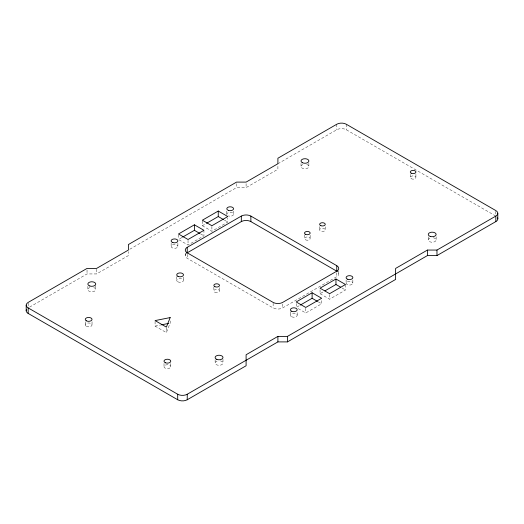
<?xml version="1.0" encoding="UTF-8"?>
<svg xmlns="http://www.w3.org/2000/svg" width="524" height="524" viewBox="0 0 524 524"><rect width="100%" height="100%" fill="white"/><g stroke="black" fill="none" stroke-linecap="round" stroke-linejoin="round"><path stroke-width="0.39" stroke-dasharray="2.62 1.97" d="M155.078 321.376L155.078 326.098L166.37 332.622L170.176 323.098L170.176 320.734M29.58 307.11L87.03 273.941L96.573 273.941L128.387 255.574L128.387 251.638M129.801 249.247L236.547 187.612L246.097 187.612L277.903 169.245L277.903 165.309M277.903 163.737L336.762 129.756A6.747 3.897 0 0 1 346.305 129.756L495.115 215.672M181.952 237.503L178.494 239.501L188.037 245.009L203.941 235.826L203.941 231.104M202.349 221.004L202.349 225.726L205.808 223.728M202.349 225.726L211.893 231.235L227.802 222.052L227.802 218.115M186.171 253.623A6.747 3.897 0 0 0 187.238 258.325L273.135 307.916A6.747 3.897 0 0 0 282.678 307.916L336.762 276.692A6.747 3.897 0 0 0 337.829 271.989M296.892 307.057L299.656 305.459M320.059 289.746L320.059 293.682L324.205 291.285M298.241 308.636L305.741 312.966L321.651 303.782L321.651 299.06M320.059 293.682L329.603 299.191L345.506 290.008L345.506 285.285M155.078 326.098L160.639 324.991M224.39 220.087L227.802 222.052M342.1 288.043L345.506 290.008M200.535 233.861L203.941 235.826M318.238 301.817L321.651 303.782M495.822 211.362L495.822 214.506M436.132 236.809L436.132 239.959M428.259 236.809L428.259 239.959M415.918 174.328L415.918 177.479M410.299 174.4L410.299 177.551M352.862 279.973L352.862 283.124A3.373 1.945 0 0 1 347.798 284.807A3.373 1.945 0 0 1 347.798 281.434A3.373 1.945 0 0 1 352.862 283.124M346.305 124.247L346.305 129.756M346.109 279.973L346.109 283.124M338.733 270.79L338.733 273.941M336.762 124.247L336.762 129.756M336.762 272.755L336.762 276.692M329.603 294.468L329.603 299.191M325.247 226.833L325.247 229.977A2.81 1.624 0 0 1 320.858 231.202A2.81 1.624 0 0 1 321.225 228.392A2.81 1.624 0 0 1 325.247 229.977M319.64 226.584L319.64 229.735M310.136 235.296L310.136 238.446M308.878 163.219L308.878 166.363M305.741 308.243L305.741 312.966M304.529 234.778L304.529 238.715M301.018 163.468L301.018 166.619M297.16 312.664L297.16 315.029M296.198 303.52L296.198 307.457M290.466 311.564L290.466 315.5M282.678 303.979L282.678 307.916M273.135 303.193L273.135 307.916M246.097 183.675L246.097 187.612M236.547 183.675L236.547 187.612M233.56 211.1L233.56 214.244M226.813 211.1L226.813 214.244M222.975 359.281L222.975 363.217M219.464 287.611L219.464 290.761M215.128 359.674L215.128 362.818M213.871 287.159L213.871 291.095M211.893 226.512L211.893 231.235M188.037 240.287L188.037 245.009M187.238 254.389L187.238 258.325M185.267 253.21L185.267 255.574M183.479 277.058L183.479 280.209M178.494 234.778L178.494 238.715M177.891 243.241L177.891 246.391A3.373 1.945 0 0 1 172.828 248.075A3.373 1.945 0 0 1 172.828 244.701A3.373 1.945 0 0 1 177.891 246.391M176.752 276.593L176.752 280.53M171.138 243.241L171.138 246.391M170.765 363.584L170.765 366.735A3.373 1.945 0 0 1 165.636 368.359A3.373 1.945 0 0 1 165.767 364.986A3.373 1.945 0 0 1 170.765 366.735M166.37 327.9L166.37 332.622M164.019 363.499L164.019 366.649M96.573 269.218L96.573 273.941M95.741 285.613L95.741 289.549M92.028 321.71L92.028 324.86M87.868 286.399L87.868 289.549M87.03 270.004L87.03 273.941M85.281 321.802L85.281 324.952M28.178 303.193L28.178 306.344M226.925 214.748A3.373 1.945 0 0 1 230.187 212.299A3.373 1.945 0 0 1 233.449 214.748A3.373 1.945 0 0 1 228.503 215.934M306.723 164.464A3.937 2.273 0 0 1 308.099 167.857A3.937 2.273 0 0 1 302.079 168.047A3.937 2.273 0 0 1 302.793 164.588M433.217 237.765A3.937 2.273 0 0 1 435.424 241.263A3.937 2.273 0 0 1 428.973 241.263A3.937 2.273 0 0 1 431.18 237.765M220.401 360.885A3.937 2.273 0 0 1 222.281 364.324A3.937 2.273 0 0 1 216.039 364.481A3.937 2.273 0 0 1 217.388 360.957M93.77 287.584A3.937 2.273 0 0 1 94.818 291.01A3.937 2.273 0 0 1 88.785 291.01A3.937 2.273 0 0 1 89.833 287.584M291.737 316.797A3.373 1.945 0 0 0 297.154 315.533A3.373 1.945 0 0 0 292.549 313.457A3.373 1.945 0 0 0 291.737 316.797M177.931 281.853A3.373 1.945 0 0 0 183.433 280.713A3.373 1.945 0 0 0 178.979 278.532A3.373 1.945 0 0 0 177.931 281.853M86.322 326.314A3.373 1.945 0 0 0 91.929 325.365A3.373 1.945 0 0 0 87.705 323.039A3.373 1.945 0 0 0 86.322 326.314M214.892 292.189A2.81 1.624 0 0 0 219.445 291.187A2.81 1.624 0 0 0 215.665 289.412A2.81 1.624 0 0 0 214.892 292.189M305.518 239.822A2.81 1.624 0 0 0 310.103 238.872A2.81 1.624 0 0 0 306.383 237.058A2.81 1.624 0 0 0 305.518 239.822M411.163 178.684A2.81 1.624 0 0 0 415.84 177.898A2.81 1.624 0 0 0 412.322 175.953A2.81 1.624 0 0 0 411.163 178.684"/><path stroke-width="0.79" d="M194.397 224.809L178.494 233.992L188.037 239.501L203.941 230.318L194.397 224.809L194.397 230.318L182.64 237.103M218.259 211.034L202.349 220.218L211.893 225.726L227.802 216.543L218.259 211.034L218.259 216.543L206.502 223.329M186.655 253.197A6.747 3.897 0 0 1 187.238 252.817A6.747 3.897 0 0 1 187.238 247.308L241.322 216.084A6.747 3.897 0 0 1 250.865 216.084L336.762 265.675A6.747 3.897 0 0 1 336.762 271.183A6.747 3.897 0 0 1 337.345 271.57M187.238 247.308L187.238 252.817L241.322 221.593A6.747 3.897 0 0 1 250.865 221.593L336.762 271.183L336.762 265.675M336.762 271.183L282.678 302.407A6.747 3.897 0 0 1 273.135 302.407L187.238 252.817M312.108 292.765L296.198 301.948L305.741 307.457L321.651 298.274L312.108 292.765L312.108 298.274L300.35 305.06M335.963 278.991L320.059 288.174L329.603 293.682L345.506 284.499L335.963 278.991L335.963 284.499L324.9 290.886M497.571 217.827A6.747 3.897 0 0 1 495.822 221.593L436.97 255.574L427.427 255.574L287.453 336.388L277.903 336.388L246.097 354.755L246.097 365.772L187.238 399.753A6.747 3.897 0 0 1 177.695 399.753L28.178 313.431A6.747 3.897 0 0 1 26.429 309.664M495.822 216.084L436.97 250.059L427.427 250.059L395.613 268.426L395.613 279.449L287.453 341.897L277.903 341.897L187.238 394.245A6.747 3.897 0 0 1 177.695 394.245L28.178 307.916A6.747 3.897 0 0 1 28.178 302.407L87.03 268.426L96.573 268.426L128.387 250.059L128.387 244.551L236.547 182.103L246.097 182.103L277.903 163.737L277.903 158.228L336.762 124.247A6.747 3.897 0 0 1 346.305 124.247L495.822 210.569A6.747 3.897 0 0 1 495.822 216.084L495.822 221.593M161.431 324.834L168.584 323.413M218.259 216.543L223.709 219.694M335.963 284.499L340.738 287.257M194.397 230.318L199.854 233.468M312.108 298.274L317.557 301.424M497.8 213.327L497.8 218.836M436.97 250.059L436.97 255.574M427.427 250.059L427.427 255.574M287.453 336.388L287.453 341.897M277.903 336.388L277.903 341.897M250.865 216.084L250.865 221.593M241.322 216.084L241.322 221.593M187.238 394.245L187.238 399.753M177.695 394.245L177.695 399.753M28.178 307.916L28.178 313.431M26.2 305.164L26.2 310.673M170.176 317.583L166.37 327.114L155.078 320.59L170.176 317.583M228.503 210.425A3.373 1.945 0 0 0 233.56 208.735A3.373 1.945 0 0 0 228.503 207.052A3.373 1.945 0 0 0 228.503 210.425M172.828 242.566A3.373 1.945 0 0 0 177.891 240.876A3.373 1.945 0 0 0 172.828 239.193A3.373 1.945 0 0 0 172.828 242.566M291.737 311.289A3.373 1.945 0 0 0 297.154 310.025A3.373 1.945 0 0 0 292.549 307.948A3.373 1.945 0 0 0 291.737 311.289M347.798 279.299A3.373 1.945 0 0 0 352.862 277.609A3.373 1.945 0 0 0 347.798 275.925A3.373 1.945 0 0 0 347.798 279.299M86.322 320.806A3.373 1.945 0 0 0 91.929 319.856A3.373 1.945 0 0 0 87.705 317.524A3.373 1.945 0 0 0 86.322 320.806M177.931 276.344A3.373 1.945 0 0 0 183.433 275.205A3.373 1.945 0 0 0 178.979 273.024A3.373 1.945 0 0 0 177.931 276.344M165.636 362.844A3.373 1.945 0 0 0 170.765 361.226A3.373 1.945 0 0 0 165.767 359.471A3.373 1.945 0 0 0 165.636 362.844M430.23 236.416A3.937 2.273 0 0 0 436.132 234.451A3.937 2.273 0 0 0 430.23 232.479A3.937 2.273 0 0 0 430.23 236.416M216.798 359.372A3.937 2.273 0 0 0 222.975 357.709A3.937 2.273 0 0 0 217.388 355.449A3.937 2.273 0 0 0 216.798 359.372M89.833 286.006A3.937 2.273 0 0 0 95.741 284.041A3.937 2.273 0 0 0 89.833 282.069A3.937 2.273 0 0 0 89.833 286.006M302.322 162.676A3.937 2.273 0 0 0 308.8 161.444A3.937 2.273 0 0 0 303.717 158.824A3.937 2.273 0 0 0 302.322 162.676M214.892 286.68A2.81 1.624 0 0 0 219.445 285.672A2.81 1.624 0 0 0 215.665 283.903A2.81 1.624 0 0 0 214.892 286.68M305.518 234.313A2.81 1.624 0 0 0 310.103 233.363A2.81 1.624 0 0 0 306.383 231.543A2.81 1.624 0 0 0 305.518 234.313M320.858 225.687A2.81 1.624 0 0 0 325.247 224.469A2.81 1.624 0 0 0 321.225 222.883A2.81 1.624 0 0 0 320.858 225.687M411.163 173.175A2.81 1.624 0 0 0 415.84 172.389A2.81 1.624 0 0 0 412.322 170.444A2.81 1.624 0 0 0 411.163 173.175"/></g></svg>
